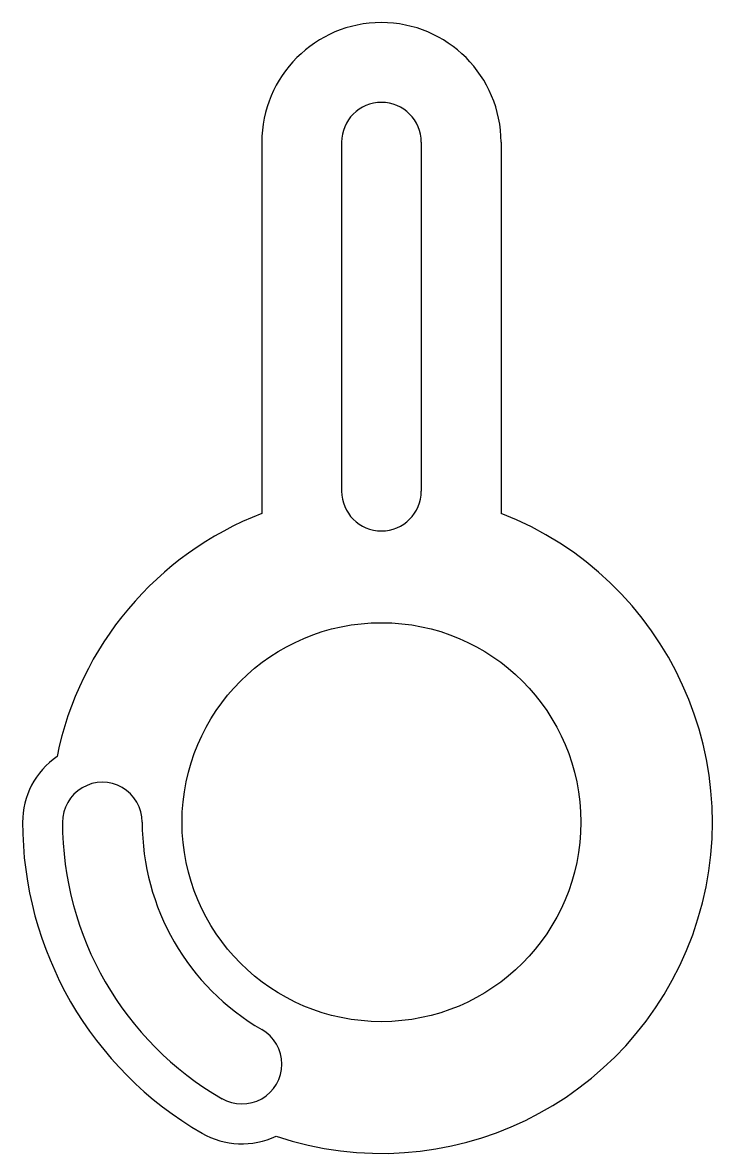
# Model space of a CAD drawing. Header units: millimetres. Extents: x 4107 to 4193, y 1693 to 1835.
import ezdxf

# ---------------------------------------------------------------- set-up
doc = ezdxf.new("R2010")
doc.units = ezdxf.units.MM

msp = doc.modelspace()

# ---------------------------------------------------------------- linework, layer by layer
for p, q in [((4136.87, 1819.91), (4136.87, 1773.4)), ((4146.87, 1819.91), (4146.87, 1776.21)), ((4156.87, 1819.91), (4156.87, 1776.21)), ((4166.87, 1819.91), (4166.87, 1773.4))]:
    msp.add_line(p, q)
msp.add_circle((4151.87, 1734.71), 25)
for centre, radius, start, end in [((4151.87, 1819.91), 15, 0, 180), ((4151.87, 1819.91), 5, 0, 180), ((4151.87, 1776.21), 5, 180, 0), ((4151.87, 1734.71), 41.5, 111.189, 168.5564), ((4151.87, 1734.71), 41.5, 251.4437, 68.811), ((4116.87, 1734.71), 10, 124.5761, 180.2391), ((4116.87, 1734.71), 5, 360, 180.3188), ((4151.87, 1734.71), 45, 179.9469, 240.0376), ((4151.87, 1734.71), 40, 179.9602, 240.0282), ((4151.87, 1734.71), 30, 180, 240.0001), ((4134.37, 1704.4), 5, 239.7746, 60.0001), ((4134.37, 1704.4), 10, 239.8309, 295.424)]:
    msp.add_arc(centre, radius, start, end)

doc.saveas('drawing.dxf')
